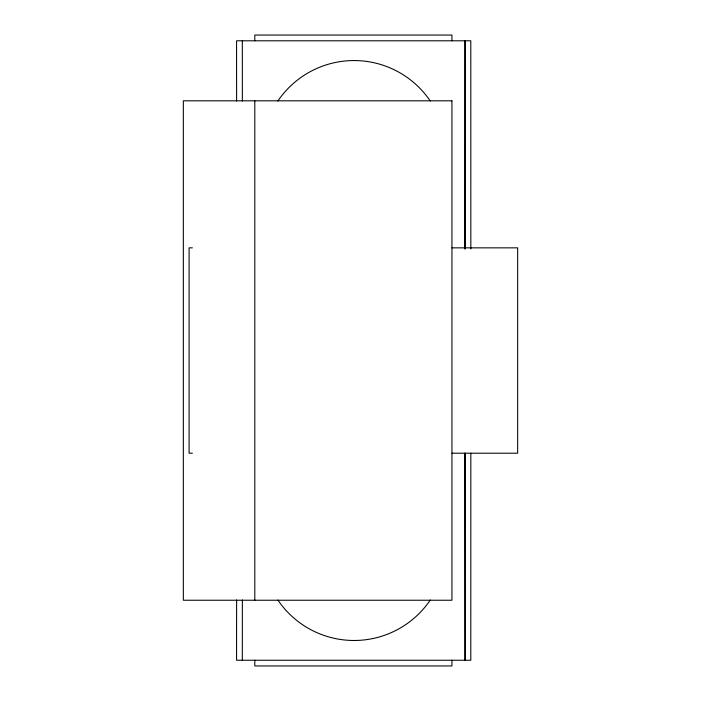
<?xml version="1.0" encoding="UTF-8"?>
<svg xmlns="http://www.w3.org/2000/svg" width="701" height="701" viewBox="0 0 701 701"><rect width="100%" height="100%" fill="white"/><g stroke="black" fill="none" stroke-linecap="round" stroke-linejoin="round"><path stroke-width="1.05" d="M464.947 248.943L465.043 40.798M242.318 660.246L242.362 599.96M236.605 101.084L236.57 40.798L470.8 40.798L470.835 248.943M192.381 247.847L189.095 247.847L189.095 453.205L192.381 453.205M451.943 247.847L517.662 247.847L517.662 453.205L451.943 453.205M242.318 40.798L242.362 101.084M464.947 453.205L465.087 660.202L465.087 453.205M470.835 453.205L470.8 660.246L236.57 660.246L236.605 599.96M465.087 40.851L465.087 248.943M451.943 40.798L451.943 35.05L254.805 35.05L254.805 40.798M451.943 660.202L451.943 665.95L254.805 665.95L254.805 660.202M254.805 100.813L254.805 600.24M277.868 101.014A91.997 91.997 0 0 1 430.274 101.014M430.274 600.03A91.997 91.997 0 0 1 277.868 600.03M451.943 100.813L183.338 100.813L183.338 600.24L451.943 600.24L451.943 100.813"/></g></svg>
